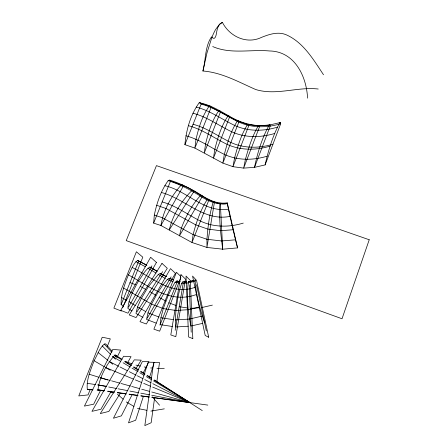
<?xml version="1.0" encoding="UTF-8"?>
<svg xmlns="http://www.w3.org/2000/svg" width="448" height="448" viewBox="0 0 448 448"><rect width="100%" height="100%" fill="white"/><g stroke="black" fill="none" stroke-linecap="round" stroke-linejoin="round"><path stroke-width="0.67" d="M146.72 265.076L137.648 260.462C132.843 263.698 131.382 270.166 128.363 274.887C124.729 284.452 120.719 294.28 121.156 304.707L123.598 306.04M188.194 326.222L175.75 326.995L175.336 319.934L175.935 310.47L177.934 297.125L179.754 289.458L181.602 283.332L182.65 281.977L186.553 281.725M154.308 215.051L153.658 223.132L160.916 225.495L191.962 242.497L206.942 247.447L222.706 249.183L237.563 247.901L227.242 202.849C217.986 204.344 209.283 200.306 201.712 195.401C191.649 189.095 181.07 183.607 169.686 180.102L168.151 180.656C160.877 190.82 156.839 202.91 154.308 215.051L162.467 217.784L193.133 234.601L206.965 239.266L221.547 240.957L235.514 239.814L237.563 247.901M122.108 359.335L115.623 355.191L114.61 355.387C106.058 364.879 99.372 377.3 97.944 390.146L104.171 390.992M179.934 281.579L176.534 281.081L175.017 282.369L171.674 288.271L168.09 295.669L163.29 308.588L160.894 317.766L160.154 324.643L172.362 326.486M184.895 144.648C186.273 129.903 190.434 114.862 199.209 102.749C209.989 104.653 219.559 110.69 229.001 116.004C241.242 123.39 255.69 127.35 269.97 124.936L270.189 126.157L254.514 167.362L243.678 168.112L232.966 166.678L222.858 163.111L194.897 148.086L184.895 144.648L201.146 104.121L200.486 102.771M154.616 397.813L151.155 422.733L144.833 425.6L153.686 362.46L159.516 362.51L156.828 381.892M318.237 89.018C297.399 86.587 276.248 95.827 255.758 89.544C238.633 82.057 222.062 72.509 202.922 71.008C205.8 60.071 204.954 46.273 211.523 36.854C214.676 40.622 215.858 36.742 216.423 33.522C217.073 29.305 217.963 24.265 222.404 22.4C229.594 36.506 246.747 44.626 261.582 37.346C269.158 34.334 277.637 31.466 285.684 34.546C303.223 41.994 313.421 59.584 323.512 74.766M157.304 271.242L149.929 267.042C144.788 269.937 142.402 276.069 138.774 280.51C134.064 289.296 128.772 298.228 127.865 308.375L131.919 310.918M175.168 330.327L183.187 283.405M204.641 322.885C199.92 309.092 195.899 294.616 195.098 280.073L195.597 280.308M202.922 71.008L206.987 52.881L211.708 37.901A23.363 5.242 -73.6 0 1 215.583 29.529L219.643 24.142L222.404 22.4M160.916 225.495C163.436 210.566 170.85 196.554 180.947 185.343L182.65 184.867L183.495 185.73C198.162 191.43 210.56 205.89 227.506 203.566M92.904 389.889L87.332 389.603C86.184 379.495 90.748 370.003 94.063 360.735C97.339 355.18 99.282 348.348 104.311 344.075L105.672 343.857L112.134 351.221M173.734 279.933L169.12 278.303L167.261 279.462L162.91 284.978L158.155 291.922L151.53 304.119L147.98 312.844L146.535 319.435L156.262 323.154M265.121 164.909C268.33 150.326 272.793 135.845 279.821 122.618L280.526 122.494L280.678 123.732L265.121 164.909L254.514 167.362C257.51 152.734 261.968 138.202 269.186 125.082L280.526 122.494M166.572 276.623L160.272 273.398L158.278 274.473L148.478 286.513L141.344 298.402L137.53 306.947L135.974 313.46L143.013 317.442M169.299 229.863C172.726 215.107 180.998 201.611 191.576 190.865L193.301 190.4L194.102 191.24L169.282 229.841M143.399 396.278L135.66 420.235L128.509 422.856L148.198 362.158L154.358 362.337M149.419 377.642L153.933 363.67M180.88 277.435L159.65 331.184L153.888 329.179L176.45 272.278L180.667 276.338M90.082 389.754L88.032 394.906L78.775 395.926L102.222 337.226L110.303 338.867L107.234 346.595M122.679 307.798L142.8 257.163L136.382 251.782L113.887 308.112L121.391 311.046M159.958 325.086L177.626 280.767M153.636 223.11L170.582 181.003M121.128 304.696L138.779 260.826M195.098 280.073L188.507 281.596C186.127 296.173 187.874 311.595 190.954 326.049L202.686 323.338M100.481 390.533L93.649 404.219L84.409 406.095L112.806 349.384L120.658 350.095L117.242 356.938M132.132 394.699L121.363 415.862L113.434 418.236L142.397 361.486L148.921 361.715L143.22 372.915M128.498 307.194L151.9 265.849M160.894 225.467L183.512 185.758M110.947 391.726L100.912 409.248L91.958 411.359L123.609 356.255L131.029 356.67L127.221 363.317M147.224 318.175L171.086 276.858M120.4 393.154L108.858 411.415L100.279 413.571L134.288 359.856L141.238 360.164L136.03 368.413M136.993 311.797L162.641 271.65M280.678 123.732C267.014 127.91 251.983 128.072 238.823 122.08C226.257 116.088 214.805 107.61 201.146 104.121M277.463 127.148C263.497 131.415 248.136 131.583 234.685 125.451C221.855 119.314 210.157 110.639 196.207 107.066M274.652 133.476C260.607 137.771 245.146 137.934 231.622 131.746C218.719 125.558 206.965 116.81 192.931 113.198M272.938 144.206C259.207 148.411 244.093 148.557 230.882 142.486C218.271 136.41 206.791 127.831 193.066 124.275M270.099 146.104C256.049 150.41 240.57 150.562 227.046 144.334C214.144 138.107 202.406 129.321 188.362 125.675M267.109 156.19C253.142 160.474 237.759 160.608 224.336 154.398C211.518 148.187 199.864 139.423 185.909 135.783M243.253 223.098C229.275 227.405 213.847 227.478 200.474 221.088C187.695 214.698 176.131 205.722 162.159 201.936M193.648 280.762L189.106 281.809L188.507 281.596M194.891 281.316L187.925 282.923L181.602 283.332M195.647 287.09C171.808 296.307 151.995 277.346 132.182 267.478M196.885 294.342C170.862 304.22 149.817 286.642 128.363 274.887M199.741 307.037L188.222 309.697L175.935 310.47L163.29 308.588L151.53 304.119L123.547 288.014M201.41 307.653L212.374 305.116M202.255 316.081L189.403 319.054L175.336 319.934M269.97 124.936L258.306 125.854L247.548 124.46L237.39 120.954L209.261 106.131L199.209 102.749M150.886 411.107L164.315 408.85M235.514 239.814L233.094 229.762L220.556 230.703L207.816 229.085L195.765 224.879L165.973 208.494L156.61 205.251M186.558 281.971L182.65 281.977M190.221 308.353L199.433 307.776M233.094 229.762L230.026 216.384C203.627 221.682 184.979 198.682 161.297 192.455M230.026 216.384L228.452 209.154C204.126 213.052 187.163 190.658 164.836 185.707M228.452 209.154L227.31 203.638C217.51 205.229 208.174 201.158 200.122 195.944C190.07 189.655 179.53 184.134 168.151 180.656M156.929 368.39L164.27 368.312M87.298 389.609L92.893 389.721M97.787 389.816L99.187 389.844M97.087 390.107L104.048 390.46M150.657 367.959L152.751 368.099M107.632 391.462L113.854 392.302M117.314 392.773L126.308 393.988M129.074 394.363L138.068 395.584M140.834 395.959L149.139 397.085M151.906 397.46L189.958 402.612L154.05 380.106M98.207 389.827L104.406 390.69M107.856 391.171L114.75 392.134M117.51 392.515L125.782 393.669M129.226 394.15L137.502 395.304M140.946 395.78L149.223 396.934M151.978 397.32L207.822 405.098M180.051 281.691L176.534 281.081M175.017 282.369L179.626 283.041M179.206 306.718L187.466 307.944M160.894 317.766L173.275 319.62M87.17 383.303L95.458 384.574M97.524 384.894L105.812 386.165M144.239 366.957L146.81 367.36M98.47 385.039L106.663 386.613M108.713 387.005L116.906 388.578M118.272 388.842L127.831 390.678M129.875 391.07L138.751 392.773M140.801 393.17L149.677 394.873M151.726 395.265L189.958 402.612L153.541 380.918M137.463 408.453L146.86 410.312M135.951 365.103L140.414 366.106M100.862 377.871L110.236 380.475M111.58 380.845L119.616 383.079M120.954 383.449L130.334 386.053M131.673 386.428L139.714 388.657M141.725 389.217L149.761 391.451M151.771 392.006L189.958 402.612L152.818 383.69M89.118 374.209L99.036 377.3M100.358 377.714L107.632 379.977M125.821 361.71L132.154 363.832M108.758 391.294L113.73 392.958M212.722 46.553C230.72 54.466 250.645 49.235 269.534 50.966C294.498 51.307 306.55 76.182 307.569 98.157M183.495 185.73L170.565 180.97L169.686 180.102M130.004 282.638L135.772 284.76M169.12 278.303L173.443 279.922M167.261 279.462L173.079 281.641M168.846 302.798L175.969 305.491M147.98 312.844L158.962 317.027M105.784 367.612L133.414 379.098M135.341 379.898L141.764 382.575M143.696 383.376L150.763 386.316M152.69 387.117L189.958 402.612M109.486 361.614L118.77 366.346M120.008 366.974L127.439 370.759M129.293 371.706L136.102 375.172M137.34 375.805L142.912 378.644M144.771 379.59L150.959 382.743M137.648 260.462L146.86 265.395M135.845 261.632L145.538 266.829M140.258 286.412L145.673 289.341M121.419 297.478L126.666 300.339M160.272 273.398L166.169 276.668M158.278 274.473L165.463 278.466M159.219 297.41L165.833 301.112M137.53 306.947L145.662 311.534M126.308 401.974L133.941 406.409M94.063 360.735L104.255 366.716M105.454 367.422L110.253 370.233M112.946 356.742L120.708 361.362M123.094 362.785L130.256 367.052M132.048 368.122L138.018 371.678M139.81 372.742L143.987 375.234M146.378 376.656L151.749 379.854M149.929 267.042L156.828 271.281M147.958 268.128L155.982 273.062M149.884 291.62L155.719 295.238M129.002 301.61L135.257 305.525M114.61 355.387L121.677 359.811M124.617 361.659L131.09 365.719M133.448 367.192L138.158 370.143M140.51 371.622L144.631 374.203M146.989 375.676L151.693 378.627M125.065 361.211L131.538 365.366M133.913 366.856L138.611 369.886M140.991 371.375L145.096 374.035M147.482 375.514L151.581 378.179M154.56 380.027L202.266 410.592M98.179 352.621L107.946 360.388M109.032 361.25L112.823 364.269M117.46 394.206L123.183 399.23M102.217 345.912L110.522 354.295M112.476 356.266L115.405 359.223M104.311 344.075L111.776 352.274M114.106 354.833L116.441 357.398M115.349 354.872L117.219 357M152.202 396.822L159.578 405.216M196.538 284.659L206.349 330.96M222.706 249.183C220.702 233.951 218.837 218.327 219.974 203.039L220.354 203.745L222.695 249.161M227.242 202.849L227.31 203.638M189.252 284.81L191.206 332.22M206.965 239.266L206.942 247.447L214.396 202.457L213.875 201.712L213.069 202.53C209.418 214.441 207.855 226.873 206.965 239.266M196.028 139.244L194.897 148.086L211.07 107.453L210.47 106.126L209.261 106.131C202.171 115.858 198.761 127.669 196.028 139.244M205.559 144.054L204.31 152.858L220.41 112.101L219.867 110.796L218.725 110.835C211.826 120.702 208.376 132.479 205.559 144.054M193.133 234.601L191.962 242.497L208.914 199.948L208.27 199.17L206.998 199.864C200.34 210.498 196.174 222.488 193.133 234.601M214.805 149.419L213.45 158.172L229.482 117.275L229.001 116.004L227.92 116.082C221.206 126.09 217.717 137.833 214.805 149.419M180.992 274.686L170.794 334.93L175.806 336.678L185.478 279.093L180.992 274.686M224.336 154.398L222.858 163.111L238.823 122.08L238.403 120.837L237.39 120.954C230.866 131.096 227.338 142.811 224.336 154.398M234.567 157.993L232.966 166.678L248.847 125.546L248.489 124.32L247.548 124.46C241.22 134.73 237.658 146.412 234.567 157.993M245.409 159.432L243.678 168.112L259.459 126.918L259.168 125.703L258.306 125.854C252.174 136.237 248.59 147.874 245.409 159.432M181.272 228.368L179.402 235.934L202.451 196.23L201.712 195.401L200.122 195.944C191.666 205.296 185.718 216.642 181.272 228.368M369.225 239.758L342.02 318.763L126.23 240.626L156.453 165.626L369.225 239.758M156.43 262.416L127.954 313.197L120.747 310.363L150.629 257.264L156.43 262.416M175.42 273.28L146.356 324.01L139.989 321.675L170.475 268.615L175.42 273.28M161.986 263.385L129.22 314.944L136.058 317.582L167.3 268.274L161.986 263.385M192.814 338.61L188.597 336.946L186.021 276.08L190.282 280.426L192.814 338.61M208.684 337.232L205.218 335.502L192.562 276.063L196.538 280.409L208.684 337.232"/></g></svg>
